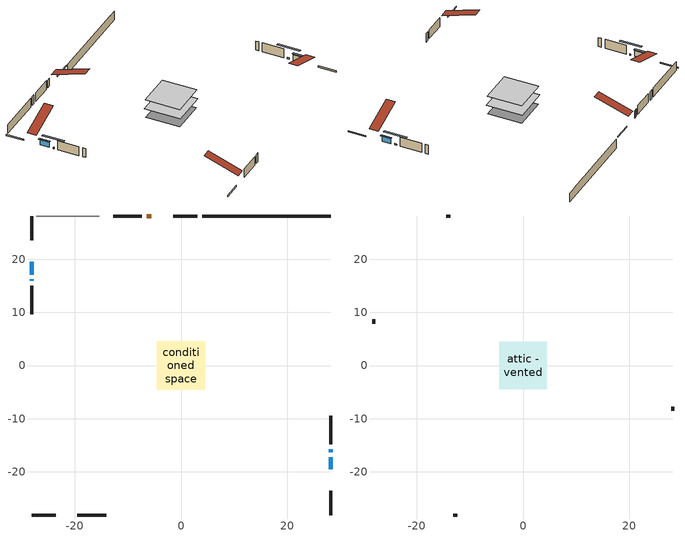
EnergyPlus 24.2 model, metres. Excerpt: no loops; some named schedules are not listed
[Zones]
conditioned space
 floor adiabatic (AdiabaticFloorConstruction): -4.58,-4.58 -4.58,4.58 4.58,4.58 4.58,-4.58 z1.07
 floor foundation (Slab1 construction): -4.26,-4.26 -4.26,4.26 4.26,4.26 4.26,-4.26 z-1.37
 wall outside (RimJoist1 construction): 3.06,28.11 -1.46,28.11 / -28.11,-28.11 -23.59,-28.11 / -28.11,28.11 -28.11,23.59 / 28.11,-28.11 28.11,-23.59 z1.07:1.37
 wall outside (AdiabaticWallConstruction 1): -5.59,28.11 -6.44,28.11 z1.07:3.1
 wall outside (AdiabaticWallConstruction): 28.11,-19.46 28.11,-17.21 z1.07:2.56; -28.11,19.46 -28.11,17.1 z1.07:2.63; 28.11,-16.28 28.11,-15.73 / -28.11,16.18 -28.11,15.9 z1.07:1.44
 wall outside (Wall1 construction): -7.37,28.11 -12.74,28.11 / -19.46,-28.11 -14.09,-28.11 / -28.11,14.97 -28.11,9.6 / 28.11,-14.8 28.11,-9.43 z1.07:3.51
 wall foundation (FoundationWall1 construction): 3.99,28.11,-1.37 3.99,28.11,1.07 25.7,28.11,1.07 25.7,28.11,0.95 28.11,28.11,0.95 28.11,28.11,-1.37
 wall adiabatic (Wall3 construction): -15.38,28.11 -27.18,28.11 z1.07:3.51
 window (WindowConstruction): 28.11,-19.46 28.11,-17.21 z1.07:2.56
 window (WindowConstruction 1): -28.11,19.46 -28.11,17.1 z1.07:2.63
 window (WindowConstruction 2): 28.11,-16.28 28.11,-15.73 z1.07:1.43
 window (WindowConstruction 3): -28.11,16.18 -28.11,15.9 z1.07:1.43
 door (Door): -5.59,28.11 -6.44,28.11 z1.07:3.1
 ceiling adiabatic (AdiabaticFloorConstruction): 4.58,-4.58 4.58,4.58 -4.58,4.58 -4.58,-4.58 z1.07
attic - vented
 floor to conditioned space (Floor1 construction Reversed): -4.42,-4.42 -4.42,4.42 4.42,4.42 4.42,-4.42 z3.51
 wall outside (Wall2 construction): -13.67,28.11 -14.45,28.11 / -13.16,-28.11 -12.39,-28.11 / -28.11,8.67 -28.11,7.89 / 28.11,-8.5 28.11,-7.72 z1.07:3.51
 roof outside (Roof1 construction): -4.66,28.11,3.51 -4.66,19.5,6.38 -2.39,19.5,6.38 -2.39,28.11,3.51; -20.39,-28.11,3.51 -20.39,-19.5,6.38 -22.66,-19.5,6.38 -22.66,-28.11,3.51; -28.11,20.39,3.51 -19.5,20.39,6.38 -19.5,22.66,6.38 -28.11,22.66,3.51; 28.11,-20.39,3.51 19.5,-20.39,6.38 19.5,-22.66,6.38 28.11,-22.66,3.51
shading: 28.11,-17.01 28.11,-19.67 28.53,-19.67 28.53,-17.01 z2.76; -28.11,16.9 -28.11,19.67 -28.53,19.67 -28.53,16.9 z2.83; 28.11,-13.09 28.11,-18.92 28.53,-18.92 28.53,-13.09 z4.07; -28.11,13.26 -28.11,18.81 -28.53,18.81 -28.53,13.26 z4.07
[Building]
Building 1: Terrain=Suburbs
[Site:Location]
Winnipeg Intl AP_MB: Latitude {deg}=49.91; Longitude {deg}=-97.24; Time Zone {hr}=-6; Elevation {m}=239; Keep Site Location Information=Yes
[Site:GroundTemperature:Shallow]
-2.46526, -5.11642, -5.32873, -4.07063, 0.979979, 6.00706, 10.3653, 13.1261, 13.3606, 11.1152, 6.8681, 1.99523
[Site:WaterMainsTemperature]
Calculation Method=Schedule; Temperature Schedule=mains temperature schedule
[Material] Roughness=Rough; Thermal Absorptance=0.9
Name | Thickness {m} | Conductivity {W/m-K} | Density {kg/m3} | Specific Heat {J/kg-K} | Solar Absorptance | Visible Absorptance
asphalt or fiberglass shingles | 0.00635 | 0.162714 | 1121.4 | 1465.45 | 0.84 | 0.84
ceiling loosefill ins | 0.254 | 0.0480833 | 16.02 | 1046.75 | 0.7 | 0.7
ceiling stud and cavity | 0.1397 | 0.151986 | 65.682 | 1177.47 | 0.7 | 0.7
concrete 4.0 in. | 0.1016 | 1.803125 | 2242.8 | 837.4 | 0.7 | 0.7
concrete 8.0 in. | 0.2032 | 1.803125 | 2242.8 | 837.4 | 0.7 | 0.7
door material | 0.04445 | 0.053851 | 512.64 | 1214.23 | 0.7 | 0.7
exterior vertical ins | 0.0875068 | 0.029427 | 32.04 | 1214.23 | 0.7 | 0.7
floor covering | 0.0127 | 0.0433444 | 54.468 | 1339.84 | 0.6 | 0.6
floor rigid ins; wall rigid ins 2 | 0.512978 | 0.029427 | 32.04 | 1214.23 | 0.7 | 0.7
floor stud and cavity | 0.1397 | 1.75129 | 37.0049 | 1207.88 | 0.7 | 0.7
furniture material conditioned space 1 | 0.1524 | 0.115458 | 640.8 | 1214.23 | 0.6 | 0.6
gypsum board | 0.0127 | 0.160291 | 801 | 837.4 | 0.6 | 0.6
gypsum board 1 | 0.0127 | 0.160291 | 801 | 837.4 | 0.7 | 0.7
osb sheathing 0.5 in. | 0.0127 | 0.115458 | 512.64 | 1214.23 | 0.7 | 0.7
osb sheathing 0.75 in. | 0.01905 | 0.115458 | 512.64 | 1214.23 | 0.7 | 0.7
osb sheathing 2.0 in. | 0.0508 | 0.115458 | 512.64 | 1214.23 | 0.7 | 0.7
rim joist rigid ins; wall rigid ins | 0.051816 | 0.029427 | 32.04 | 1214.23 | 0.7 | 0.7
rim joist stud and cavity | 0.0508 | 0.0403734 | 125.044 | 1163.47 | 0.6 | 0.6
wall rigid ins 1 | 0.051816 | 0.029427 | 32.04 | 1214.23 | 0.4 | 0.4
wall stud and cavity | 0.1397 | 0.233353 | 139.0536 | 1170.24 | 0.7 | 0.7
wall stud and cavity 1 | 0.0889 | 6.1454 | 50.32683 | 1063.81 | 0.6 | 0.6
wall stud and cavity 2 | 0.1397 | 0.183425 | 139.0536 | 1170.24 | 0.7 | 0.7
wall stud and cavity 3 | 0.0889 | 0.380278 | 52.3479 | 1209.89 | 0.7 | 0.7
wall stud and cavity 4 | 0.0889 | 0.391764 | 83.0341 | 1211.67 | 0.7 | 0.7
wood siding | 0.0254 | 0.102417 | 544.68 | 1172.36 | 0.4 | 0.4
wood siding 1 | 0.00254 | 0.102417 | 544.68 | 1172.36 | 0.4 | 0.4
wood siding 2; wood siding 3; wood siding 4 | 0.0254 | 0.102417 | 544.68 | 1172.36 | 0.7 | 0.7
[WindowMaterial:SimpleGlazingSystem]
Name | U-Factor {W/m2-K} | Solar Heat Gain Coefficient
WindowMaterial | 2.20988 | 0.6
WindowMaterial 1 | 2.200225 | 0.6
WindowMaterial 2 | 2.67774 | 0.39
[Construction]
AdiabaticFloorConstruction: floor stud and cavity, floor rigid ins, osb sheathing 0.75 in., floor covering
AdiabaticWallConstruction: wood siding 3, wall rigid ins 2, wall stud and cavity 3, gypsum board
AdiabaticWallConstruction 1: wood siding 4, wall rigid ins 2, wall stud and cavity 3, gypsum board
Door: door material
Floor1 construction Reversed: gypsum board, ceiling stud and cavity, ceiling loosefill ins
FoundationWall1 construction: concrete 8.0 in., gypsum board 1
furniture construction conditioned space 1: furniture material conditioned space 1
PartitionWallConstruction: gypsum board, wall stud and cavity 4, gypsum board
RimJoist1 construction: wood siding 2, rim joist rigid ins, osb sheathing 2.0 in., rim joist stud and cavity
Roof1 construction: asphalt or fiberglass shingles
Slab1 construction: concrete 4.0 in.
Wall1 construction: wood siding, wall rigid ins, osb sheathing 0.5 in., wall stud and cavity, gypsum board
Wall2 construction: wood siding 1, wall stud and cavity 1
Wall3 construction: wall rigid ins 1, osb sheathing 0.5 in., wall stud and cavity 2, gypsum board
WindowConstruction: WindowMaterial
WindowConstruction 1: WindowMaterial 1
WindowConstruction 2; WindowConstruction 3: WindowMaterial 2
[Zone] Multiplier=1; Part of Total Floor Area=Yes
Name | Volume {m3}
attic - vented | 36.4328
conditioned space | 391.7
[Space]
Name | Zone | Volume {m3}
attic - vented 1 | attic - vented | 36.4328
conditioned space 1 | conditioned space | 391.7
[ZoneInfiltration:EffectiveLeakageArea]
infil attic - vented 1: Zone or Space=attic - vented 1; Schedule=Always On Discrete; Effective Air Leakage Area {cm2}=2606; Stack Coefficient=0.000369185; Wind Coefficient=1.2982e-05
[ZoneMixing]
whole house fan mix: Zone or Space=attic - vented; Schedule=Always On Continuous; Design Flow Rate Calculation Method=Flow/Zone; Design Flow Rate {m3/s}=0; Source Zone or Space=conditioned space
[SurfaceProperty:ExposedFoundationPerimeter]
Slab1: Exposed Perimeter Calculation Method=TotalExposedPerimeter; Total Exposed Perimeter {m}=24.122
[InternalMass] Zone or ZoneList=conditioned space; Space or SpaceList=conditioned space 1
Name | Construction | Surface Area {m2}
furniture mass conditioned space 1 | furniture construction conditioned space 1 | 62.6802
partition wall mass | PartitionWallConstruction | 156.7
[Lights]
interior lighting: Zone or ZoneList or Space or SpaceList=conditioned space 1; Schedule=interior lighting schedule; Design Level Calculation Method=LightingLevel; Lighting Level {W}=343.2; Return Air Fraction=0; Fraction Radiant=0.6; Fraction Visible=0.2; Fraction Replaceable=1
[People]
occupants: Zone or ZoneList or Space or SpaceList=conditioned space 1; Number of People Schedule=occupants schedule; Number of People Calculation Method=People; Number of People=3; Fraction Radiant=0.314171; Sensible Heat Fraction=0.56303; Activity Level Schedule=occupants activity schedule; Carbon Dioxide Generation Rate {m3/s-W}=0; Enable ASHRAE 55 Comfort Warnings=No; Mean Radiant Temperature Calculation Type=EnclosureAveraged
[ElectricEquipment] Zone or ZoneList or Space or SpaceList=conditioned space 1; Design Level Calculation Method=EquipmentLevel
Name | Schedule | Design Level {W} | Fraction Latent | Fraction Radiant | Fraction Lost
clothes dryer | clothes dryer schedule | 140.772 | 0.015 | 0.081 | 0.85
clothes washer | clothes washer schedule | 32.1985 | 0.03 | 0.162 | 0.7
cooking range | cooking range schedule | 208.969 | 0.08 | 0.432 | 0.2
dishwasher | dishwasher schedule | 66.8632 | 0.3 | 0.18 | 0.4
fridge | fridge schedule | 72.9452 | 0 | 0.6 | 0
mech vent house fan | mech vent house fan schedule | 10 | 0 | 0 | 1
mech vent house fan cfis | mech vent house fan cfis schedule | 0 | 0 | 0 | 0
misc plug loads | misc plug loads schedule | 494.7 | 0.045 | 0.513 | 0.1
whole house fan | Always On Discrete | 0 | 0 | 0 | 1
[OtherEquipment] Zone or ZoneList or Space or SpaceList=conditioned space 1; Design Level Calculation Method=EquipmentLevel
Name | Fuel Type | Schedule | Design Level {W} | Fraction Latent | Fraction Radiant | Fraction Lost
clothes dryer 1 | Electricity | clothes dryer schedule | 0 | 0.015 | 0.081 | 0.85
cooking range 1 | Electricity | cooking range schedule | 0 | 0.08 | 0.432 | 0.2
general water use latent | None | general water use schedule | 59.3978 | 1 | 0 | 0
general water use sensible | None | general water use schedule | -58.539 | 0 | 0.6 | 0
mech vent house fan latent load | None | Always On Discrete | 0 | 1 | 0 | 0
mech vent house fan sensible load | None | Always On Discrete | 0 | 0 | 0 | 0
water heater energy adjustment1 | NaturalGas | Always On Discrete | 0.01 | 0 | 0 | 1
[ZoneInfiltration:DesignFlowRate] Zone or ZoneList or Space or SpaceList=conditioned space 1; Schedule=Always On Discrete; Design Flow Rate Calculation Method=Flow/Zone; Design Flow Rate {m3/s}=0
infil flow; natural vent flow; whole house fan flow
[AvailabilityManager:Scheduled]
central ac and furnace airloop Availability Manager: Schedule=Always On Discrete
[Foundation:Kiva]
Foundation Kiva 1: Initial Indoor Air Temperature {C}=21; Wall Height Above Grade {m}=1.06997; Wall Depth Below Slab {m}=0.2032; Custom Block Material Name 1=exterior vertical ins; Custom Block Depth 1 {m}=2.43998; Custom Block X Position 1 {m}=0.2159; Custom Block Z Position 1 {m}=0
[Foundation:Kiva:Settings]
Soil Conductivity {W/m-K}=0.849921; Soil Density {kg/m3}=1842.3; Soil Specific Heat {J/kg-K}=418.7; Ground Solar Absorptivity=0.9; Ground Thermal Absorptivity=0.9; Ground Surface Roughness {m}=0.03; Far-Field Width {m}=40; Deep-Ground Boundary Condition=ZeroFlux; Deep-Ground Depth {m}=40; Minimum Cell Dimension {m}=0.2; Maximum Cell Growth Coefficient=3; Simulation Timestep=Timestep
[Exterior:Lights]
exterior lighting: Schedule=exterior lighting schedule; Design Level {W}=75.6
[EnergyManagementSystem:GlobalVariable]
central_ac_and_furnace_airloop_Fan_RTF
infil_program_Qfan
infil_program_Qinf
natural_vent_program_Qnv
natural_vent_program_Qwhf
[EnergyManagementSystem:Sensor]
Name | Output:Variable or Output:Meter Index Key | Output:Variable or Output:Meter
airflow_gain | infil flow | Infiltration Sensible Heat Gain Energy
airflow_gain_1 | natural vent flow | Infiltration Sensible Heat Gain Energy
airflow_gain_2 | whole house fan flow | Infiltration Sensible Heat Gain Energy
airflow_loss | infil flow | Infiltration Sensible Heat Loss Energy
airflow_loss_1 | natural vent flow | Infiltration Sensible Heat Loss Energy
airflow_loss_2 | whole house fan flow | Infiltration Sensible Heat Loss Energy
clg_load_cond |  | Cooling:EnergyTransfer:Zone:CONDITIONED SPACE
clg_sp_s; clg_sp_s_1 | cooling setpoint | Schedule Value
clothes_dryer_exhaust_0_sch_s | clothes dryer exhaust 0 schedule | Schedule Value
cool_season | cooling season schedule | Schedule Value
htg_load_cond |  | Heating:EnergyTransfer:Zone:CONDITIONED SPACE
htg_sp_s; htg_sp_s_1 | heating setpoint | Schedule Value
ig_ee_conv | clothes dryer | Electric Equipment Convective Heating Energy
ig_ee_conv_2 | cooking range | Electric Equipment Convective Heating Energy
ig_ee_conv_4 | fridge | Electric Equipment Convective Heating Energy
ig_ee_conv_5 | misc plug loads | Electric Equipment Convective Heating Energy
ig_ee_conv_6 | whole house fan | Electric Equipment Convective Heating Energy
ig_ee_rad | clothes dryer | Electric Equipment Radiant Heating Energy
ig_ee_rad_2 | cooking range | Electric Equipment Radiant Heating Energy
ig_ee_rad_4 | fridge | Electric Equipment Radiant Heating Energy
ig_ee_rad_5 | misc plug loads | Electric Equipment Radiant Heating Energy
ig_ee_rad_6 | whole house fan | Electric Equipment Radiant Heating Energy
ig_lgt_conv | interior lighting | Lights Convective Heating Energy
ig_lgt_rad | interior lighting | Lights Radiant Heating Energy
ig_lgt_vis | interior lighting | Lights Visible Radiation Heating Energy
ig_oe_conv | clothes dryer 1 | Other Equipment Convective Heating Energy
ig_oe_conv_1 | cooking range 1 | Other Equipment Convective Heating Energy
ig_oe_conv_2 | general water use latent | Other Equipment Convective Heating Energy
ig_oe_conv_3 | general water use sensible | Other Equipment Convective Heating Energy
ig_oe_conv_4 | water heater energy adjustment1 | Other Equipment Convective Heating Energy
ig_oe_rad | clothes dryer 1 | Other Equipment Radiant Heating Energy
ig_oe_rad_1 | cooking range 1 | Other Equipment Radiant Heating Energy
ig_oe_rad_2 | general water use latent | Other Equipment Radiant Heating Energy
ig_oe_rad_3 | general water use sensible | Other Equipment Radiant Heating Energy
ig_oe_rad_4 | water heater energy adjustment1 | Other Equipment Radiant Heating Energy
ig_ppl_conv | occupants | People Convective Heating Energy
ig_ppl_rad | occupants | People Radiant Heating Energy
im_conv | furniture mass conditioned space 1 | Surface Inside Face Convection Heat Gain Energy
im_conv_1 | partition wall mass | Surface Inside Face Convection Heat Gain Energy
im_ig | furniture mass conditioned space 1 | Surface Inside Face Internal Gains Radiation Heat Gain Energy
im_ig_1 | partition wall mass | Surface Inside Face Internal Gains Radiation Heat Gain Energy
im_lgt | furniture mass conditioned space 1 | Surface Inside Face Lights Radiation Heat Gain Energy
im_lgt_1 | partition wall mass | Surface Inside Face Lights Radiation Heat Gain Energy
im_sol | furniture mass conditioned space 1 | Surface Inside Face Solar Radiation Heat Gain Energy
im_sol_1 | partition wall mass | Surface Inside Face Solar Radiation Heat Gain Energy
im_surf | furniture mass conditioned space 1 | Surface Inside Face Net Surface Thermal Radiation Heat Gain Energy
im_surf_1 | partition wall mass | Surface Inside Face Net Surface Thermal Radiation Heat Gain Energy
mv_conv | mech vent house fan | Electric Equipment Convective Heating Energy
mv_conv_1 | mech vent house fan cfis | Electric Equipment Convective Heating Energy
mv_conv_2 | mech vent house fan latent load | Other Equipment Convective Heating Energy
mv_conv_3 | mech vent house fan sensible load | Other Equipment Convective Heating Energy
mv_rad | mech vent house fan | Electric Equipment Radiant Heating Energy
mv_rad_1 | mech vent house fan cfis | Electric Equipment Radiant Heating Energy
mv_rad_2 | mech vent house fan latent load | Other Equipment Radiant Heating Energy
mv_rad_3 | mech vent house fan sensible load | Other Equipment Radiant Heating Energy
natural_vent_s | natural vent schedule | Schedule Value
out_pb_s |  | Site Outdoor Air Barometric Pressure
out_wt_s |  | Site Outdoor Air Humidity Ratio
site_vw_s |  | Site Wind Speed
ss_back_out | Window1 | Surface Window Shortwave from Zone Back Out Window Heat Transfer Rate
ss_back_out_1 | Window3 | Surface Window Shortwave from Zone Back Out Window Heat Transfer Rate
ss_back_out_2 | Window5 | Surface Window Shortwave from Zone Back Out Window Heat Transfer Rate
ss_back_out_3 | Window7 | Surface Window Shortwave from Zone Back Out Window Heat Transfer Rate
ss_conv | Door1 | Surface Inside Face Convection Heat Gain Energy
ss_conv_1 | Window1 | Surface Inside Face Convection Heat Gain Energy
ss_conv_2 | Window3 | Surface Inside Face Convection Heat Gain Energy
ss_conv_3 | Window5 | Surface Inside Face Convection Heat Gain Energy
ss_conv_4 | Window7 | Surface Inside Face Convection Heat Gain Energy
ss_ig | Door1 | Surface Inside Face Internal Gains Radiation Heat Gain Energy
ss_ig_1 | Window1 | Surface Inside Face Internal Gains Radiation Heat Gain Energy
ss_ig_2 | Window3 | Surface Inside Face Internal Gains Radiation Heat Gain Energy
ss_ig_3 | Window5 | Surface Inside Face Internal Gains Radiation Heat Gain Energy
ss_ig_4 | Window7 | Surface Inside Face Internal Gains Radiation Heat Gain Energy
ss_lgt | Door1 | Surface Inside Face Lights Radiation Heat Gain Energy
ss_sol | Door1 | Surface Inside Face Solar Radiation Heat Gain Energy
ss_surf | Door1 | Surface Inside Face Net Surface Thermal Radiation Heat Gain Energy
ss_surf_1 | Window1 | Surface Inside Face Net Surface Thermal Radiation Heat Gain Energy
ss_surf_2 | Window3 | Surface Inside Face Net Surface Thermal Radiation Heat Gain Energy
ss_surf_3 | Window5 | Surface Inside Face Net Surface Thermal Radiation Heat Gain Energy
ss_surf_4 | Window7 | Surface Inside Face Net Surface Thermal Radiation Heat Gain Energy
ss_trans_in | Window1 | Surface Window Transmitted Solar Radiation Rate
ss_trans_in_1 | Window3 | Surface Window Transmitted Solar Radiation Rate
ss_trans_in_2 | Window5 | Surface Window Transmitted Solar Radiation Rate
ss_trans_in_3 | Window7 | Surface Window Transmitted Solar Radiation Rate
ss_trans_out | Window1 | Surface Inside Face Initial Transmitted Diffuse Transmitted Out Window Solar Radiation Rate
ss_trans_out_1 | Window3 | Surface Inside Face Initial Transmitted Diffuse Transmitted Out Window Solar Radiation Rate
ss_trans_out_2 | Window5 | Surface Inside Face Initial Transmitted Diffuse Transmitted Out Window Solar Radiation Rate
ss_trans_out_3 | Window7 | Surface Inside Face Initial Transmitted Diffuse Transmitted Out Window Solar Radiation Rate
s_conv | Floor1 | Surface Inside Face Convection Heat Gain Energy
s_conv_1 | FoundationWall1 | Surface Inside Face Convection Heat Gain Energy
s_conv_10 | Wall1:180 | Surface Inside Face Convection Heat Gain Energy
s_conv_11 | Wall1:270 | Surface Inside Face Convection Heat Gain Energy
s_conv_12 | Wall1:90 | Surface Inside Face Convection Heat Gain Energy
s_conv_13 | Wall3 | Surface Inside Face Convection Heat Gain Energy
s_conv_2 | inferred conditioned ceiling | Surface Inside Face Convection Heat Gain Energy
s_conv_3 | inferred conditioned floor | Surface Inside Face Convection Heat Gain Energy
s_conv_4 | RimJoist1:0 | Surface Inside Face Convection Heat Gain Energy
s_conv_5 | RimJoist1:180 | Surface Inside Face Convection Heat Gain Energy
s_conv_6 | RimJoist1:270 | Surface Inside Face Convection Heat Gain Energy
s_conv_7 | RimJoist1:90 | Surface Inside Face Convection Heat Gain Energy
s_conv_8 | Slab1 | Surface Inside Face Convection Heat Gain Energy
s_conv_9 | Wall1:0 | Surface Inside Face Convection Heat Gain Energy
s_ig | Floor1 | Surface Inside Face Internal Gains Radiation Heat Gain Energy
s_ig_1 | FoundationWall1 | Surface Inside Face Internal Gains Radiation Heat Gain Energy
s_ig_10 | Wall1:180 | Surface Inside Face Internal Gains Radiation Heat Gain Energy
s_ig_11 | Wall1:270 | Surface Inside Face Internal Gains Radiation Heat Gain Energy
s_ig_12 | Wall1:90 | Surface Inside Face Internal Gains Radiation Heat Gain Energy
s_ig_13 | Wall3 | Surface Inside Face Internal Gains Radiation Heat Gain Energy
s_ig_2 | inferred conditioned ceiling | Surface Inside Face Internal Gains Radiation Heat Gain Energy
s_ig_3 | inferred conditioned floor | Surface Inside Face Internal Gains Radiation Heat Gain Energy
s_ig_4 | RimJoist1:0 | Surface Inside Face Internal Gains Radiation Heat Gain Energy
s_ig_5 | RimJoist1:180 | Surface Inside Face Internal Gains Radiation Heat Gain Energy
s_ig_6 | RimJoist1:270 | Surface Inside Face Internal Gains Radiation Heat Gain Energy
s_ig_7 | RimJoist1:90 | Surface Inside Face Internal Gains Radiation Heat Gain Energy
s_ig_8 | Slab1 | Surface Inside Face Internal Gains Radiation Heat Gain Energy
s_ig_9 | Wall1:0 | Surface Inside Face Internal Gains Radiation Heat Gain Energy
s_lgt | Floor1 | Surface Inside Face Lights Radiation Heat Gain Energy
s_lgt_1 | FoundationWall1 | Surface Inside Face Lights Radiation Heat Gain Energy
s_lgt_10 | Wall1:180 | Surface Inside Face Lights Radiation Heat Gain Energy
s_lgt_11 | Wall1:270 | Surface Inside Face Lights Radiation Heat Gain Energy
s_lgt_12 | Wall1:90 | Surface Inside Face Lights Radiation Heat Gain Energy
s_lgt_13 | Wall3 | Surface Inside Face Lights Radiation Heat Gain Energy
s_lgt_2 | inferred conditioned ceiling | Surface Inside Face Lights Radiation Heat Gain Energy
s_lgt_3 | inferred conditioned floor | Surface Inside Face Lights Radiation Heat Gain Energy
s_lgt_4 | RimJoist1:0 | Surface Inside Face Lights Radiation Heat Gain Energy
s_lgt_5 | RimJoist1:180 | Surface Inside Face Lights Radiation Heat Gain Energy
s_lgt_6 | RimJoist1:270 | Surface Inside Face Lights Radiation Heat Gain Energy
s_lgt_7 | RimJoist1:90 | Surface Inside Face Lights Radiation Heat Gain Energy
s_lgt_8 | Slab1 | Surface Inside Face Lights Radiation Heat Gain Energy
s_lgt_9 | Wall1:0 | Surface Inside Face Lights Radiation Heat Gain Energy
s_sol | Floor1 | Surface Inside Face Solar Radiation Heat Gain Energy
s_sol_1 | FoundationWall1 | Surface Inside Face Solar Radiation Heat Gain Energy
s_sol_10 | Wall1:180 | Surface Inside Face Solar Radiation Heat Gain Energy
s_sol_11 | Wall1:270 | Surface Inside Face Solar Radiation Heat Gain Energy
s_sol_12 | Wall1:90 | Surface Inside Face Solar Radiation Heat Gain Energy
s_sol_13 | Wall3 | Surface Inside Face Solar Radiation Heat Gain Energy
s_sol_2 | inferred conditioned ceiling | Surface Inside Face Solar Radiation Heat Gain Energy
s_sol_3 | inferred conditioned floor | Surface Inside Face Solar Radiation Heat Gain Energy
s_sol_4 | RimJoist1:0 | Surface Inside Face Solar Radiation Heat Gain Energy
s_sol_5 | RimJoist1:180 | Surface Inside Face Solar Radiation Heat Gain Energy
s_sol_6 | RimJoist1:270 | Surface Inside Face Solar Radiation Heat Gain Energy
s_sol_7 | RimJoist1:90 | Surface Inside Face Solar Radiation Heat Gain Energy
s_sol_8 | Slab1 | Surface Inside Face Solar Radiation Heat Gain Energy
s_sol_9 | Wall1:0 | Surface Inside Face Solar Radiation Heat Gain Energy
s_surf | Floor1 | Surface Inside Face Net Surface Thermal Radiation Heat Gain Energy
s_surf_1 | FoundationWall1 | Surface Inside Face Net Surface Thermal Radiation Heat Gain Energy
s_surf_10 | Wall1:180 | Surface Inside Face Net Surface Thermal Radiation Heat Gain Energy
s_surf_11 | Wall1:270 | Surface Inside Face Net Surface Thermal Radiation Heat Gain Energy
s_surf_12 | Wall1:90 | Surface Inside Face Net Surface Thermal Radiation Heat Gain Energy
s_surf_13 | Wall3 | Surface Inside Face Net Surface Thermal Radiation Heat Gain Energy
s_surf_2 | inferred conditioned ceiling | Surface Inside Face Net Surface Thermal Radiation Heat Gain Energy
s_surf_3 | inferred conditioned floor | Surface Inside Face Net Surface Thermal Radiation Heat Gain Energy
s_surf_4 | RimJoist1:0 | Surface Inside Face Net Surface Thermal Radiation Heat Gain Energy
s_surf_5 | RimJoist1:180 | Surface Inside Face Net Surface Thermal Radiation Heat Gain Energy
s_surf_6 | RimJoist1:270 | Surface Inside Face Net Surface Thermal Radiation Heat Gain Energy
s_surf_7 | RimJoist1:90 | Surface Inside Face Net Surface Thermal Radiation Heat Gain Energy
s_surf_8 | Slab1 | Surface Inside Face Net Surface Thermal Radiation Heat Gain Energy
s_surf_9 | Wall1:0 | Surface Inside Face Net Surface Thermal Radiation Heat Gain Energy
[EnergyManagementSystem:Actuator]
Name | Actuated Component Unique | Actuated Component Type | Actuated Component Control Type
fridge_schedule_act | fridge schedule | Schedule:Constant | Schedule Value
infil_flow_act | infil flow | Zone Infiltration | Air Exchange Flow Rate
mech_vent_house_fan_cfis_act | mech vent house fan cfis | ElectricEquipment | Electricity Rate
mech_vent_house_fan_latent_load_act | mech vent house fan latent load | OtherEquipment | Power Level
mech_vent_house_fan_sensible_load_act | mech vent house fan sensible load | OtherEquipment | Power Level
natural_vent_flow_act | natural vent flow | Zone Infiltration | Air Exchange Flow Rate
water_heater_ec_adj_act | water heater energy adjustment1 | OtherEquipment | Power Level
whole_house_fan_act | whole house fan | ElectricEquipment | Electricity Rate
whole_house_fan_flow_act | whole house fan flow | Zone Infiltration | Air Exchange Flow Rate
whole_house_fan_mix_act | whole house fan mix | ZoneMixing | Air Exchange Flow Rate
[EnergyManagementSystem:Program]
central_ac_and_furnace_supply_fan_disaggregate_program: Set central_ac_and_furnace_supply_fan_clg = 0; If central_ac_and_furnace_clg_coil_s > 0; Set central_ac_and_furnace_supply_fan_clg = central_ac_and_furnace_supply_fan_s; EndIf
central_ac_and_furnace_supply_fan_disaggregate_program_1: Set central_ac_and_furnace_supply_fan_primary_htg = 0; If central_ac_and_furnace_htg_coil_s > 0; Set central_ac_and_furnace_supply_fan_primary_htg = central_ac_and_furnace_supply_fan_s_1; EndIf
